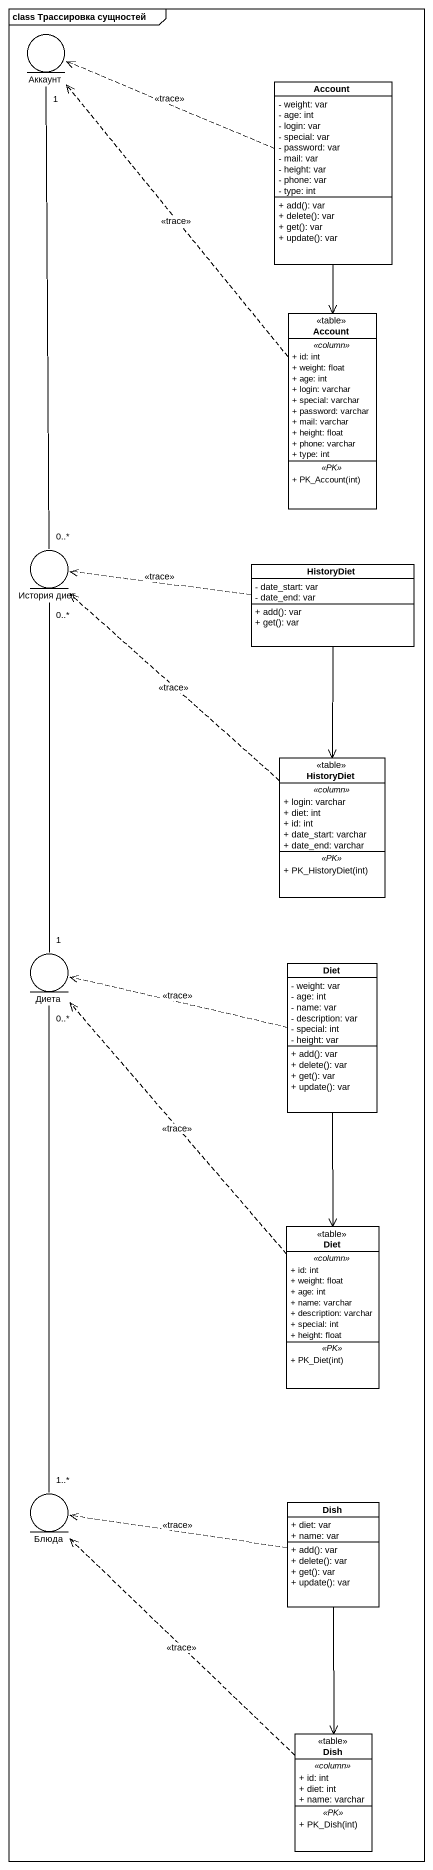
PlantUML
@startuml
mainframe class Трассировка сущностей
allowmixing
hide circle
hide empty members
skinparam classAttributeIconSize 0
entity Аккаунт
class Account {
  - weight: var
  - age: int
  - login: var
  - special: var
  - password: var
  - mail: var
  - height: var
  - phone: var
  - type: int
  + add(): var
  + delete(): var
  + get(): var
  + update(): var
}
class "Account" as Account_2 <<table>> {
  .. <<column>> ..
  + id: int
  + weight: float
  + age: int
  + login: varchar
  + special: varchar
  + password: varchar
  + mail: varchar
  + height: float
  + phone: varchar
  + type: int
  .. <<PK>> ..
  + PK_Account(int)
}
entity "История диет" as История_диет
class HistoryDiet {
  - date_start: var
  - date_end: var
  + add(): var
  + get(): var
}
class "HistoryDiet" as HistoryDiet_2 <<table>> {
  .. <<column>> ..
  + login: varchar
  + diet: int
  + id: int
  + date_start: varchar
  + date_end: varchar
  .. <<PK>> ..
  + PK_HistoryDiet(int)
}
entity Диета
class Diet {
  - weight: var
  - age: int
  - name: var
  - description: var
  - special: int
  - height: var
  + add(): var
  + delete(): var
  + get(): var
  + update(): var
}
class "Diet" as Diet_2 <<table>> {
  .. <<column>> ..
  + id: int
  + weight: float
  + age: int
  + name: varchar
  + description: varchar
  + special: int
  + height: float
  .. <<PK>> ..
  + PK_Diet(int)
}
entity Блюда
class Dish {
  + diet: var
  + name: var
  + add(): var
  + delete(): var
  + get(): var
  + update(): var
}
class "Dish" as Dish_2 <<table>> {
  .. <<column>> ..
  + id: int
  + diet: int
  + name: varchar
  .. <<PK>> ..
  + PK_Dish(int)
}
Account .left.> Аккаунт : <<trace>>
Account --> Account_2
Account_2 .up.> Аккаунт : <<trace>>
История_диет "0..*" -up- "1" Аккаунт
История_диет "0..*" -- "1" Диета
HistoryDiet .left.> История_диет : <<trace>>
HistoryDiet --> HistoryDiet_2
HistoryDiet_2 .up.> История_диет : <<trace>>
Diet .left.> Диета : <<trace>>
Diet --> Diet_2
Diet_2 .up.> Диета : <<trace>>
Блюда "1..*" -up- "0..*" Диета
Dish .left.> Блюда : <<trace>>
Dish --> Dish_2
Dish_2 .up.> Блюда : <<trace>>
@enduml
